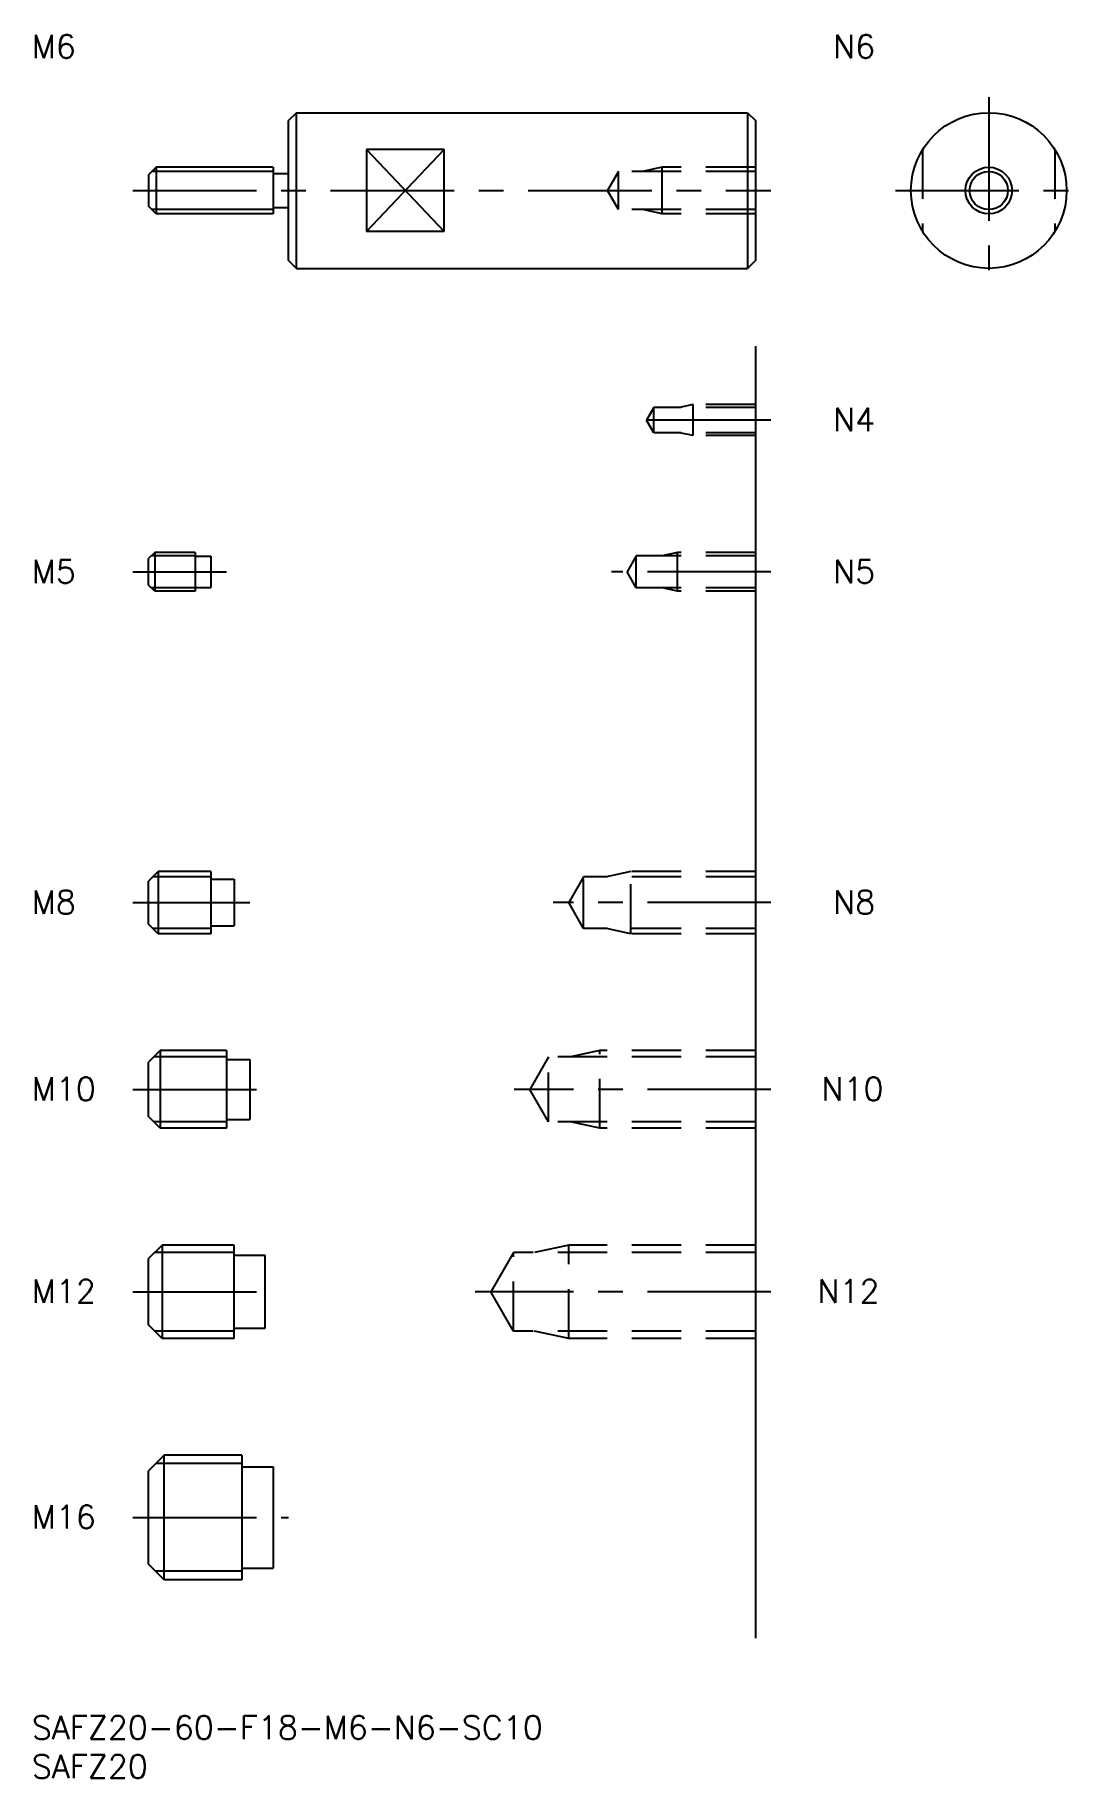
# Model space of a CAD drawing. Extents: x 0 to 135, y -8 to 216.
import ezdxf

# ---------------------------------------------------------------- set-up
doc = ezdxf.new("R2010")
doc.units = 0
doc.header["$LTSCALE"] = 0.5
doc.linetypes.add('CENTER', pattern=[50.8, 31.75, -6.35, 6.35, -6.35])
doc.linetypes.add('DASHED', pattern=[19.05, 12.7, -6.35])
for name, color, linetype in [('MSM_CENTER', 1, 'CENTER'), ('MSM_CONTINUOUS', 7, 'CONTINUOUS'), ('MSM_DASHED', 4, 'DASHED'), ('MSM_NARROW', 5, 'CONTINUOUS'), ('MSM_PART_NUMBER', 7, 'CONTINUOUS')]:
    doc.layers.add(name, color=color, linetype=linetype)
doc.styles.get("Standard").update_dxf_attribs({"font": 'txt.shx', "height": 1, "bigfont": 'bigfont.shx'})

# ---------------------------------------------------------------- blocks, each defined once
blk = doc.blocks.new('*U14')
at = {"layer": 'MSM_PART_NUMBER'}
blk.add_text('SAFZ20-60-F18-M6-N6-SC10', height=3, dxfattribs=at).set_placement((0, -3))
blk = doc.blocks.new('*U15')
at = {"layer": 'MSM_PART_NUMBER'}
blk.add_text('SAFZ20', height=3, dxfattribs=at).set_placement((0, -8))
blk = doc.blocks.new('*U16')
at = {"layer": 'MSM_PART_NUMBER'}
blk.add_text('N12', height=3, dxfattribs=at).set_placement((101, 53.06))
blk = doc.blocks.new('*U17')
at = {"layer": 'MSM_PART_NUMBER'}
blk.add_text('N10', height=3, dxfattribs=at).set_placement((101.5, 79.06))
blk = doc.blocks.new('*U18')
at = {"layer": 'MSM_PART_NUMBER'}
blk.add_text('N8', height=3, dxfattribs=at).set_placement((103, 103.06))
blk = doc.blocks.new('*U19')
at = {"layer": 'MSM_PART_NUMBER'}
blk.add_text('N5', height=3, dxfattribs=at).set_placement((103, 145.56))
blk = doc.blocks.new('*U20')
at = {"layer": 'MSM_PART_NUMBER'}
blk.add_text('N4', height=3, dxfattribs=at).set_placement((103, 165.06))
blk = doc.blocks.new('*U21')
at = {"layer": 'MSM_PART_NUMBER'}
blk.add_text('M16', height=3, dxfattribs=at).set_placement((0, 24.06))
blk = doc.blocks.new('*U22')
at = {"layer": 'MSM_PART_NUMBER'}
blk.add_text('M12', height=3, dxfattribs=at).set_placement((0, 53.06))
blk = doc.blocks.new('*U23')
at = {"layer": 'MSM_PART_NUMBER'}
blk.add_text('M10', height=3, dxfattribs=at).set_placement((0, 79.06))
blk = doc.blocks.new('*U24')
at = {"layer": 'MSM_PART_NUMBER'}
blk.add_text('M6', height=3, dxfattribs=at).set_placement((0, 213))
blk = doc.blocks.new('*U25')
at = {"layer": 'MSM_PART_NUMBER'}
blk.add_text('N6', height=3, dxfattribs=at).set_placement((103, 213))
blk = doc.blocks.new('*U26')
at = {"layer": 'MSM_PART_NUMBER'}
blk.add_text('M5', height=3, dxfattribs=at).set_placement((0, 145.56))
blk = doc.blocks.new('*U27')
at = {"layer": 'MSM_PART_NUMBER'}
blk.add_text('M8', height=3, dxfattribs=at).set_placement((0, 103.06))

msp = doc.modelspace()

# ---------------------------------------------------------------- linework, layer by layer
at = {"layer": 'MSM_CENTER'}
for p, q in [((123, 208), (123, 184)), ((13, 196), (95, 196)), ((111, 196), (135, 196)), ((95, 166.5), (77, 166.5)), ((13, 147), (25, 147)), ((95, 147), (74.5, 147)), ((13, 104.5), (28, 104.5)), ((95, 104.5), (67, 104.5)), ((13, 80.5), (30, 80.5)), ((95, 80.5), (62, 80.5)), ((13, 54.5), (32, 54.5)), ((95, 54.5), (57, 54.5)), ((13, 25.5), (33, 25.5))]:
    msp.add_line(p, q, dxfattribs=at)
at = {"layer": 'MSM_CONTINUOUS'}
for p, q in [((34, 206), (33, 205)), ((33, 187), (33, 205)), ((34, 206), (92, 206)), ((34, 186), (34, 206)), ((92, 206), (93, 205)), ((92, 206), (92, 186)), ((93, 205), (93, 187)), ((43, 201.27), (43, 190.73)), ((53, 201.27), (43, 201.27)), ((53, 190.73), (53, 201.27)), ((16, 199), (15, 198)), ((15, 198), (15, 194)), ((31, 199), (16, 199)), ((16, 199), (16, 193)), ((31, 199), (31, 193)), ((31, 198.2), (33, 198.2)), ((16, 193), (15, 194)), ((31, 193), (16, 193)), ((31, 193.8), (33, 193.8)), ((53, 190.73), (43, 190.73)), ((33, 187), (34, 186)), ((34, 186), (92, 186)), ((93, 187), (92, 186)), ((93, 176), (93, 10)), ((15.8, 149.5), (15, 148.7)), ((15, 145.3), (15, 148.7)), ((21, 149.5), (15.8, 149.5)), ((15.8, 149.5), (15.8, 144.5)), ((21, 149.5), (21, 144.5)), ((21, 149), (23, 149)), ((23, 149), (23, 145)), ((15.8, 144.5), (15, 145.3)), ((21, 144.5), (15.8, 144.5)), ((21, 145), (23, 145)), ((16.25, 108.5), (15, 107.25)), ((23, 108.5), (16.25, 108.5)), ((16.25, 108.5), (16.25, 100.5)), ((23, 108.5), (23, 100.5)), ((15, 101.75), (15, 107.25)), ((23, 107.5), (26, 107.5)), ((26, 107.5), (26, 101.5)), ((16.25, 100.5), (15, 101.75)), ((23, 101.5), (26, 101.5)), ((23, 100.5), (16.25, 100.5)), ((16.5, 85.5), (15, 84)), ((25, 85.5), (16.5, 85.5)), ((16.5, 85.5), (16.5, 75.5)), ((25, 85.5), (25, 75.5)), ((15, 77), (15, 84)), ((25, 84.35), (28, 84.35)), ((28, 84.35), (28, 76.65)), ((16.5, 75.5), (15, 77)), ((25, 76.65), (28, 76.65)), ((25, 75.5), (16.5, 75.5)), ((16.75, 60.5), (15, 58.75)), ((26, 60.5), (16.75, 60.5)), ((16.75, 60.5), (16.75, 48.5)), ((26, 48.5), (26, 60.5)), ((15, 50.25), (15, 58.75)), ((26, 59.2), (30, 59.2)), ((30, 49.8), (30, 59.2)), ((16.75, 48.5), (15, 50.25)), ((26, 49.8), (30, 49.8)), ((26, 48.5), (16.75, 48.5)), ((17, 33.5), (15, 31.5)), ((15, 19.5), (15, 31.5)), ((27, 33.5), (17, 33.5)), ((17, 17.5), (17, 33.5)), ((27, 33.5), (27, 17.5)), ((27, 32), (31, 32)), ((31, 32), (31, 19)), ((17, 17.5), (15, 19.5)), ((27, 19), (31, 19)), ((27, 17.5), (17, 17.5))]:
    msp.add_line(p, q, dxfattribs=at)
for radius in [10, 2.46]:
    msp.add_circle((123, 196), radius, dxfattribs=at)
at = {"layer": 'MSM_DASHED'}
for p, q in [((114.5, 201.27), (114.5, 190.73)), ((131.5, 201.27), (131.5, 190.73)), ((75.42, 198.46), (74, 196)), ((93, 198.46), (75.42, 198.46)), ((75.42, 193.54), (75.42, 198.46)), ((81, 199), (78.5, 198.46)), ((93, 199), (81, 199)), ((81, 193), (81, 199)), ((75.42, 193.54), (74, 196)), ((93, 193.54), (75.42, 193.54)), ((81, 193), (78.5, 193.54)), ((93, 193), (81, 193)), ((79.94, 168.12), (79, 166.5)), ((93, 168.12), (79.94, 168.12)), ((79.94, 164.88), (79.94, 168.12)), ((85, 168.5), (83.25, 168.12)), ((93, 168.5), (85, 168.5)), ((85, 164.5), (85, 168.5)), ((79.94, 164.88), (79, 166.5)), ((93, 164.88), (79.94, 164.88)), ((85, 164.5), (83.25, 164.88)), ((93, 164.5), (85, 164.5)), ((77.69, 149.07), (76.5, 147)), ((93, 149.07), (77.69, 149.07)), ((77.69, 144.93), (77.69, 149.07)), ((83, 149.5), (81, 149.07)), ((93, 149.5), (83, 149.5)), ((83, 144.5), (83, 149.5)), ((77.69, 144.93), (76.5, 147)), ((93, 144.93), (77.69, 144.93)), ((83, 144.5), (81, 144.93)), ((93, 144.5), (83, 144.5)), ((70.92, 107.82), (69, 104.5)), ((70.92, 101.18), (70.92, 107.82)), ((93, 107.82), (70.92, 107.82)), ((77, 108.5), (73.87, 107.82)), ((77, 100.5), (77, 108.5)), ((93, 108.5), (77, 108.5)), ((70.92, 101.18), (69, 104.5)), ((93, 101.18), (70.92, 101.18)), ((77, 100.5), (73.87, 101.18)), ((93, 100.5), (77, 100.5)), ((73, 85.5), (69.25, 84.69)), ((73, 75.5), (73, 85.5)), ((93, 85.5), (73, 85.5)), ((66.42, 84.69), (64, 80.5)), ((66.42, 76.31), (66.42, 84.69)), ((93, 84.69), (66.42, 84.69)), ((66.42, 76.31), (64, 80.5)), ((93, 76.31), (66.42, 76.31)), ((73, 75.5), (69.25, 76.31)), ((93, 75.5), (73, 75.5)), ((69, 60.5), (64.62, 59.55)), ((69, 48.5), (69, 60.5)), ((93, 60.5), (69, 60.5)), ((61.92, 59.55), (59, 54.5)), ((61.92, 49.45), (61.92, 59.55)), ((93, 59.55), (61.92, 59.55)), ((61.92, 49.45), (59, 54.5)), ((93, 49.45), (61.92, 49.45)), ((69, 48.5), (64.62, 49.45)), ((93, 48.5), (69, 48.5))]:
    msp.add_line(p, q, dxfattribs=at)
at = {"layer": 'MSM_NARROW'}
for p, q in [((43, 190.73), (53, 201.27)), ((43, 201.27), (53, 190.73)), ((31, 198.46), (15.46, 198.46)), ((31, 193.54), (15.46, 193.54)), ((21, 149.07), (15.37, 149.07)), ((21, 144.93), (15.37, 144.93)), ((23, 107.82), (15.57, 107.82)), ((23, 101.18), (15.57, 101.18)), ((25, 84.69), (15.69, 84.69)), ((25, 76.31), (15.69, 76.31)), ((26, 59.55), (15.8, 59.55)), ((26, 49.45), (15.8, 49.45)), ((27, 32.42), (15.92, 32.42)), ((27, 18.58), (15.92, 18.58))]:
    msp.add_line(p, q, dxfattribs=at)
msp.add_circle((123, 196), 3, dxfattribs=at)

# ---------------------------------------------------------------- block references
at = {"layer": 'MSM_CONTINUOUS'}
for name in ['*U24', '*U25', '*U20', '*U26', '*U19', '*U27', '*U18', '*U23', '*U17', '*U22', '*U16', '*U21', '*U14', '*U15']:
    msp.add_blockref(name, (0, 0), dxfattribs=at)

doc.saveas('drawing.dxf')
